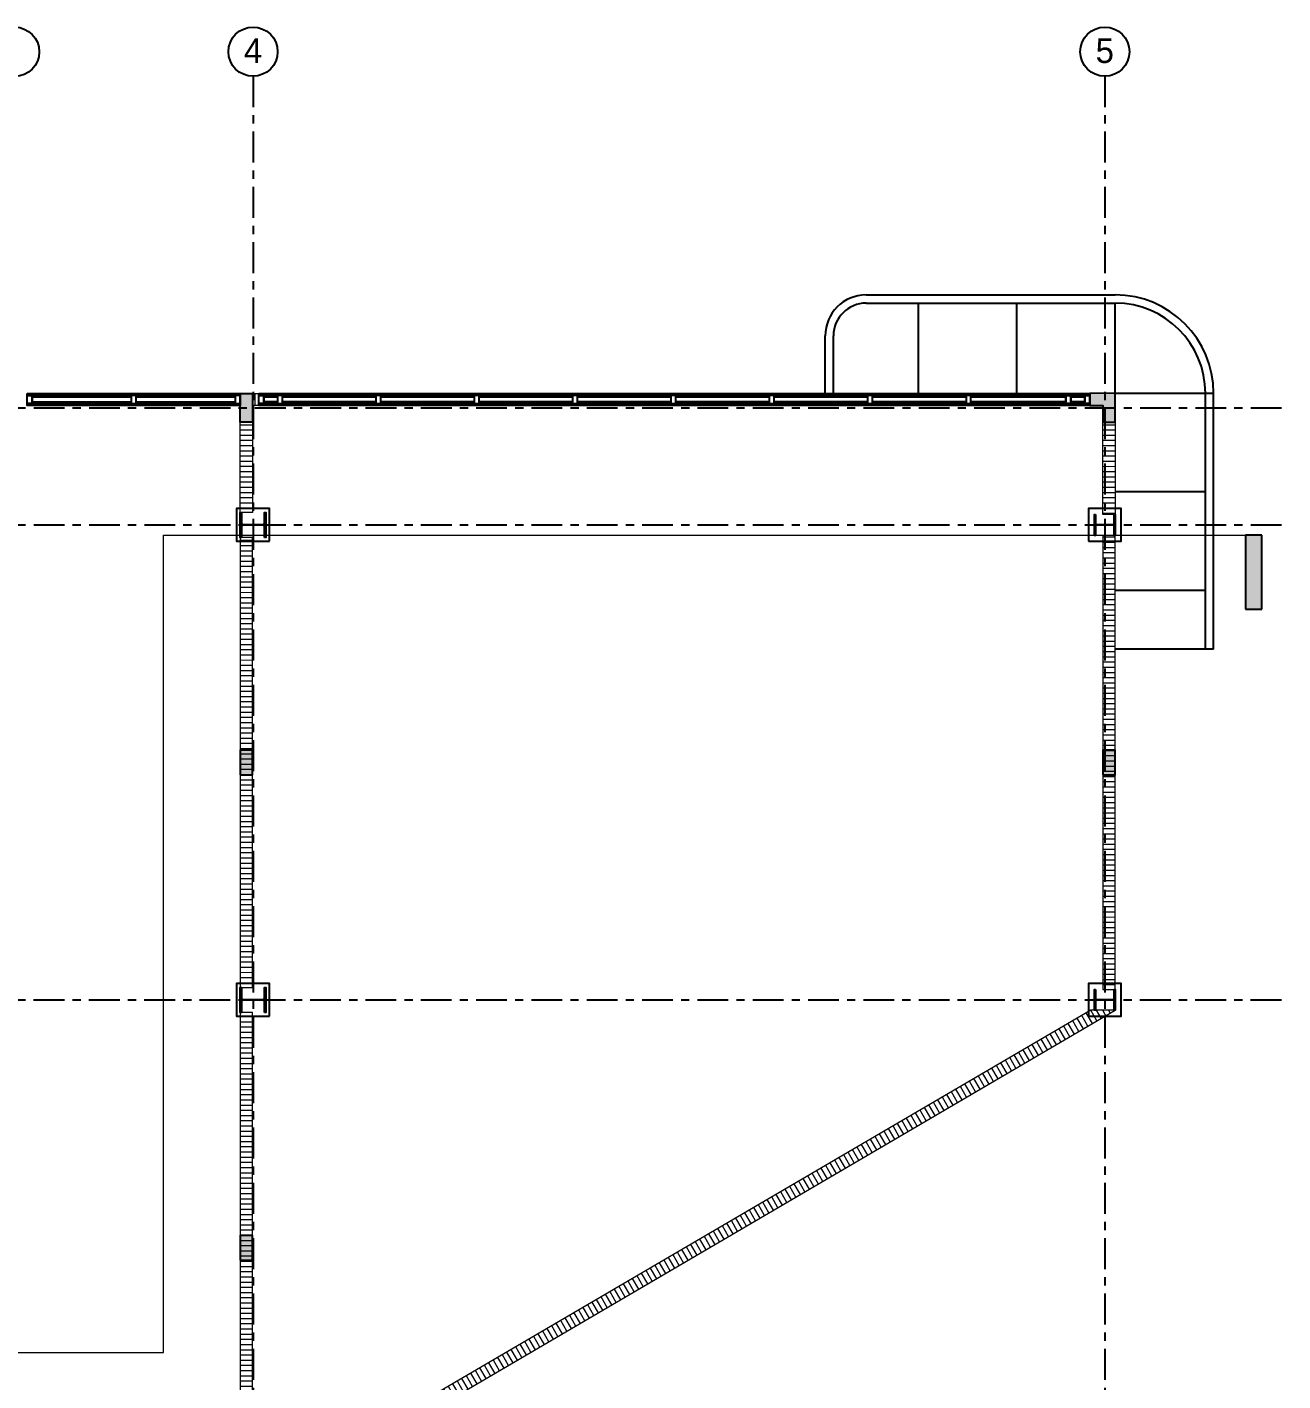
# Model space of a CAD drawing. Header units: metres. Extents: x -59490.8 to -59419, y 29869.1 to 29899.5.
# Drawn here: x -59434.34 to -59419.01, y 29880.38 to 29896.9 of the extents above; entities that cross this region are included whole.
import ezdxf

# ---------------------------------------------------------------- set-up
doc = ezdxf.new("R2010")
doc.units = ezdxf.units.M
doc.linetypes.add('CENTER', pattern=[2, 1.25, -0.25, 0.25, -0.25])
for name, color, linetype in [('AR-ACERA', 30, 'Continuous'), ('AR-SECCIONES CORTES', 137, 'Continuous'), ('AR-VENTANA Y PUERTA', 143, 'Continuous'), ('ES-COLUMNA', 237, 'Continuous'), ('LC-EJE', 105, 'Continuous')]:
    doc.layers.add(name, color=color, linetype=linetype)
doc.layers.add('AR-MURO', color=40, linetype='Continuous', lineweight=0)
doc.styles.add('Arial_1', font='arial.ttf', dxfattribs={"height": 0.385})

# ---------------------------------------------------------------- blocks, each defined once
blk = doc.blocks.new('Sección - M_Extremo final de sección - Rellenado-28045-Nivel 1')
blk.add_hatch(color=256).paths.add_polyline_path([(0, 0.009), (0, 0), (-0.002, 0), (-0.002, 0.009)], flags=0)
for p, q in [((0, 0.009), (-0.002, 0.009)), ((-0.002, 0.009), (-0.002, 0)), ((0, 0), (0, 0.009)), ((-0.002, 0), (0, 0))]:
    blk.add_line(p, q)
blk = doc.blocks.new('*U68')
blk.add_lwpolyline([(0.03, 0.05), (-0.03, 0.05), (-0.03, -0.05), (0.03, -0.05)], close=True)
blk = doc.blocks.new('*U69')
at = {"layer": 'AR-VENTANA Y PUERTA', "color": 0, "linetype": 'ByBlock', "lineweight": -2, "transparency": 16777216}
for p in [(0, 0), (1.2, 0), (2.4, 0), (3.6, 0), (4.8, 0), (6, 0), (7.2, 0), (8.4, 0)]:
    blk.add_blockref('*U68', p, dxfattribs=at)

msp = doc.modelspace()

# ---------------------------------------------------------------- hatches: boundary and pattern name
at = {"layer": 'AR-MURO', "transparency": 33554687}
h = msp.add_hatch(dxfattribs=at)
h.set_pattern_fill('ANSI31', color=256, scale=0.02, angle=225)
h.set_pattern_definition([(270, (946209.185166, -646524.713515), (0.0635, -4e-18), [])])
h.paths.add_polyline_path([(-59431.585, 29892.28), (-59431.585, 29892.43), (-59431.508, 29892.43), (-59431.508, 29892.28)])
h = msp.add_hatch(dxfattribs=at)
h.set_pattern_fill('ANSI31', color=256, scale=0.02, angle=135)
h.set_pattern_definition([(180, (-735848.726734, -975748.68931), (0, -0.0635), [])])
h.paths.add_polyline_path([(-59431.734, 29892.08), (-59431.584, 29892.08), (-59431.584, 29890.977), (-59431.734, 29890.977)])
h = msp.add_hatch(dxfattribs=at)
h.set_pattern_fill('ANSI31', color=256, scale=0.02, angle=135)
h.set_pattern_definition([(180, (-735838.71918, -975748.68931), (0, -0.0635), [])])
h.paths.add_polyline_path([(-59421.207, 29892.08), (-59421.057, 29892.08), (-59421.057, 29890.952), (-59421.207, 29890.952)])
h = msp.add_hatch(dxfattribs=at)
h.set_pattern_fill('ANSI31', color=256, scale=0.02, angle=135)
h.set_pattern_definition([(180, (-735843.921185, -975749.845286), (0, -0.0635), [])])
h.paths.add_polyline_path([(-59431.734, 29885.184), (-59431.584, 29885.184), (-59431.584, 29890.672), (-59431.734, 29890.672)])
h = msp.add_hatch(dxfattribs=at)
h.set_pattern_fill('ANSI31', color=256, scale=0.02, angle=135)
h.set_pattern_definition([(180, (-735840.067386, -975751.01175), (0, -0.0635), [])])
h.paths.add_polyline_path([(-59421.057, 29890.698), (-59421.207, 29890.698), (-59421.207, 29885.159), (-59421.057, 29885.159)])
h = msp.add_hatch(dxfattribs=at)
h.set_pattern_fill('ANSI31', color=256, scale=0.02, angle=135)
h.set_pattern_definition([(180, (-735844.405655, -975755.019814), (0, -0.0635), [])])
h.paths.add_polyline_path([(-59431.734, 29879.135), (-59431.584, 29879.135), (-59431.584, 29884.879), (-59431.734, 29884.879)])
h = msp.add_hatch(dxfattribs=at)
h.set_pattern_fill('ANSI31', color=256, scale=0.02, angle=255)
h.set_pattern_definition([(300, (-735832.779744, -975746.80103), (0.0549926131403, 0.03175), [])])
h.paths.add_polyline_path([(-59431.422, 29879.012), (-59431.422, 29878.838), (-59421.058, 29884.905), (-59421.356, 29884.905)])
at = {"layer": 'ES-COLUMNA', "transparency": 33554687}
h = msp.add_hatch(color=256, dxfattribs=at)
h.dxf.hatch_style = 1
h.paths.add_polyline_path([(-59431.585, 29892.43), (-59431.585, 29892.28), (-59431.584, 29892.28), (-59431.584, 29892.08), (-59431.734, 29892.08), (-59431.734, 29892.43)])
h = msp.add_hatch(color=256, dxfattribs=at)
h.dxf.hatch_style = 1
h.paths.add_polyline_path([(-59421.368, 29892.43), (-59421.368, 29892.28), (-59421.208, 29892.28), (-59421.207, 29892.08), (-59421.057, 29892.08), (-59421.058, 29892.431)])
h = msp.add_hatch(color=256, dxfattribs=at)
h.dxf.hatch_style = 1
h.paths.add_polyline_path([(-59431.734, 29887.778), (-59431.584, 29887.778), (-59431.584, 29888.078), (-59431.734, 29888.078)])
h = msp.add_hatch(color=256, dxfattribs=at)
h.dxf.hatch_style = 1
h.paths.add_polyline_path([(-59421.207, 29887.778), (-59421.057, 29887.778), (-59421.057, 29888.078), (-59421.207, 29888.078)])
h = msp.add_hatch(color=256, dxfattribs=at)
h.dxf.hatch_style = 1
h.paths.add_polyline_path([(-59431.734, 29881.857), (-59431.584, 29881.857), (-59431.584, 29882.157), (-59431.734, 29882.157)])

# ---------------------------------------------------------------- linework, layer by layer
at = {"layer": 'AR-ACERA'}
for p, q in [((-59424.096, 29893.631), (-59421.057, 29893.631)), ((-59424.096, 29893.531), (-59421.057, 29893.531)), ((-59423.457, 29892.431), (-59423.457, 29893.531)), ((-59422.257, 29892.431), (-59422.257, 29893.531)), ((-59421.058, 29892.431), (-59421.058, 29893.531)), ((-59424.596, 29892.431), (-59424.596, 29893.131)), ((-59424.496, 29892.431), (-59424.496, 29893.131)), ((-59421.057, 29892.431), (-59419.857, 29892.431)), ((-59419.957, 29889.309), (-59419.957, 29892.431)), ((-59419.857, 29889.309), (-59419.857, 29892.431)), ((-59421.057, 29891.231), (-59419.957, 29891.231)), ((-59421.057, 29890.031), (-59419.957, 29890.031)), ((-59419.857, 29889.309), (-59421.057, 29889.309))]:
    msp.add_line(p, q, dxfattribs=at)
for centre, radius, start, end in [((-59424.096, 29893.131), 0.5, 90, 180), ((-59421.057, 29892.431), 1.2, 0, 90), ((-59424.096, 29893.131), 0.4, 90, 180), ((-59421.057, 29892.431), 1.1, 0, 90)]:
    msp.add_arc(centre, radius, start, end, dxfattribs=at)
at = {"layer": 'AR-MURO', "transparency": 33554687}
msp.add_lwpolyline([(-59431.585, 29892.28), (-59431.585, 29892.43), (-59431.508, 29892.43), (-59431.508, 29892.28)], close=True, dxfattribs=at)
at = {"layer": 'AR-MURO'}
for points in [[(-59431.734, 29892.081), (-59431.584, 29892.081), (-59431.584, 29890.977), (-59431.734, 29890.977)], [(-59421.207, 29892.08), (-59421.057, 29892.08), (-59421.057, 29890.952), (-59421.207, 29890.952)], [(-59431.734, 29885.184), (-59431.584, 29885.184), (-59431.584, 29890.672), (-59431.734, 29890.672)], [(-59421.057, 29890.698), (-59421.207, 29890.698), (-59421.207, 29885.159), (-59421.057, 29885.159)], [(-59431.734, 29879.135), (-59431.584, 29879.135), (-59431.584, 29884.879), (-59431.734, 29884.879)]]:
    msp.add_lwpolyline(points, close=True, dxfattribs=at)
msp.add_lwpolyline([(-59431.422, 29879.012), (-59431.422, 29878.838), (-59421.058, 29884.905), (-59421.356, 29884.905), (-59431.422, 29879.012)], dxfattribs=at)
at = {"layer": 'AR-SECCIONES CORTES', "lineweight": 0}
for p, q in [((-59432.669, 29890.699), (-59419.467, 29890.699)), ((-59432.669, 29880.728), (-59432.669, 29890.699)), ((-59446.422, 29880.728), (-59432.669, 29880.728))]:
    msp.add_line(p, q, dxfattribs=at)
at = {"layer": 'AR-VENTANA Y PUERTA'}
for p, q in [((-59431.734, 29892.405), (-59434.334, 29892.405)), ((-59434.334, 29892.305), (-59434.334, 29892.405)), ((-59434.334, 29892.405), (-59434.274, 29892.405)), ((-59434.274, 29892.405), (-59434.274, 29892.305)), ((-59421.368, 29892.405), (-59431.508, 29892.405)), ((-59431.508, 29892.305), (-59431.508, 29892.405)), ((-59431.508, 29892.405), (-59431.448, 29892.405)), ((-59431.448, 29892.405), (-59431.448, 29892.305)), ((-59421.368, 29892.305), (-59421.368, 29892.405)), ((-59434.334, 29892.305), (-59431.734, 29892.305)), ((-59431.508, 29892.305), (-59421.368, 29892.305))]:
    msp.add_line(p, q, dxfattribs=at)
for points in [[(-59434.336, 29892.43), (-59431.734, 29892.43), (-59431.734, 29892.28), (-59434.336, 29892.28)], [(-59434.334, 29892.405), (-59434.274, 29892.405), (-59434.274, 29892.305), (-59434.334, 29892.305)], [(-59434.274, 29892.387), (-59433.064, 29892.387), (-59433.064, 29892.323), (-59434.274, 29892.323)], [(-59433.004, 29892.405), (-59433.064, 29892.405), (-59433.064, 29892.305), (-59433.004, 29892.305)], [(-59433.004, 29892.405), (-59433.064, 29892.405), (-59433.064, 29892.305), (-59433.004, 29892.305)], [(-59433.004, 29892.387), (-59431.794, 29892.387), (-59431.794, 29892.323), (-59433.004, 29892.323)], [(-59431.734, 29892.405), (-59431.794, 29892.405), (-59431.794, 29892.305), (-59431.734, 29892.305)], [(-59431.734, 29892.405), (-59431.794, 29892.405), (-59431.794, 29892.305), (-59431.734, 29892.305)], [(-59431.508, 29892.43), (-59421.368, 29892.43), (-59421.368, 29892.28), (-59431.508, 29892.28)], [(-59431.508, 29892.405), (-59431.448, 29892.405), (-59431.448, 29892.305), (-59431.508, 29892.305)], [(-59431.448, 29892.389), (-59431.278, 29892.389), (-59431.278, 29892.325), (-59431.448, 29892.325)], [(-59431.218, 29892.405), (-59431.278, 29892.405), (-59431.278, 29892.305), (-59431.218, 29892.305)], [(-59431.218, 29892.405), (-59431.278, 29892.405), (-59431.278, 29892.305), (-59431.218, 29892.305)], [(-59431.218, 29892.389), (-59430.078, 29892.389), (-59430.078, 29892.325), (-59431.218, 29892.325)], [(-59430.018, 29892.389), (-59428.878, 29892.389), (-59428.878, 29892.325), (-59430.018, 29892.325)], [(-59428.818, 29892.389), (-59427.678, 29892.389), (-59427.678, 29892.325), (-59428.818, 29892.325)], [(-59427.618, 29892.389), (-59426.478, 29892.389), (-59426.478, 29892.325), (-59427.618, 29892.325)], [(-59426.418, 29892.389), (-59425.278, 29892.389), (-59425.278, 29892.325), (-59426.418, 29892.325)], [(-59425.218, 29892.389), (-59424.078, 29892.389), (-59424.078, 29892.325), (-59425.218, 29892.325)], [(-59424.018, 29892.389), (-59422.878, 29892.389), (-59422.878, 29892.325), (-59424.018, 29892.325)], [(-59422.818, 29892.389), (-59421.658, 29892.389), (-59421.658, 29892.325), (-59422.818, 29892.325)], [(-59421.658, 29892.405), (-59421.598, 29892.405), (-59421.598, 29892.305), (-59421.658, 29892.305)], [(-59421.598, 29892.389), (-59421.428, 29892.389), (-59421.428, 29892.325), (-59421.598, 29892.325)], [(-59421.428, 29892.405), (-59421.368, 29892.405), (-59421.368, 29892.305), (-59421.428, 29892.305)]]:
    msp.add_lwpolyline(points, close=True, dxfattribs=at)
at = {"layer": 'ES-COLUMNA'}
for points in [[(-59431.585, 29892.43), (-59431.585, 29892.28), (-59431.584, 29892.28), (-59431.584, 29892.08), (-59431.734, 29892.08), (-59431.734, 29892.43)], [(-59431.734, 29887.778), (-59431.584, 29887.778), (-59431.584, 29888.078), (-59431.734, 29888.078)], [(-59421.207, 29887.778), (-59421.057, 29887.778), (-59421.057, 29888.078), (-59421.207, 29888.078)], [(-59431.734, 29881.857), (-59431.584, 29881.857), (-59431.584, 29882.157), (-59431.734, 29882.157)]]:
    msp.add_lwpolyline(points, close=True, dxfattribs=at)
at = {"layer": 'ES-COLUMNA', "transparency": 33554687}
for points in [[(-59421.368, 29892.43), (-59421.368, 29892.28), (-59421.208, 29892.28), (-59421.207, 29892.08), (-59421.058, 29892.08), (-59421.058, 29892.431)], [(-59431.378, 29890.625), (-59431.378, 29891.025), (-59431.778, 29891.025), (-59431.778, 29890.625)], [(-59421.384, 29890.625), (-59420.984, 29890.625), (-59420.984, 29891.025), (-59421.384, 29891.025)], [(-59421.384, 29890.625), (-59420.984, 29890.625), (-59420.984, 29891.025), (-59421.384, 29891.025)], [(-59421.384, 29890.625), (-59420.984, 29890.625), (-59420.984, 29891.025), (-59421.384, 29891.025)], [(-59431.378, 29884.832), (-59431.378, 29885.232), (-59431.778, 29885.232), (-59431.778, 29884.832)], [(-59421.384, 29884.832), (-59420.984, 29884.832), (-59420.984, 29885.232), (-59421.384, 29885.232)], [(-59421.384, 29884.832), (-59420.984, 29884.832), (-59420.984, 29885.232), (-59421.384, 29885.232)]]:
    msp.add_lwpolyline(points, close=True, dxfattribs=at)
at = {"layer": 'ES-COLUMNA'}
for points in [[(-59431.578, 29892.28), (-59431.578, 29892.08)], [(-59431.578, 29892.08), (-59431.728, 29892.08)]]:
    msp.add_lwpolyline(points, dxfattribs=at)
at = {"layer": 'ES-COLUMNA', "transparency": 33554687}
for points in [[(-59431.439, 29890.672), (-59431.439, 29890.805, 0.414214), (-59431.454, 29890.82), (-59431.702, 29890.82, 0.414214), (-59431.717, 29890.805), (-59431.717, 29890.672), (-59431.734, 29890.672), (-59431.734, 29890.977), (-59431.717, 29890.977), (-59431.717, 29890.845, 0.414214), (-59431.702, 29890.83), (-59431.454, 29890.83, 0.414214), (-59431.439, 29890.845), (-59431.439, 29890.977), (-59431.422, 29890.977), (-59431.422, 29890.672)], [(-59421.297, 29890.952), (-59421.297, 29890.842, 0.414214), (-59421.284, 29890.829), (-59421.085, 29890.829, 0.414214), (-59421.072, 29890.842), (-59421.072, 29890.952), (-59421.057, 29890.952), (-59421.057, 29890.698), (-59421.072, 29890.698), (-59421.072, 29890.808, 0.414214), (-59421.085, 29890.821), (-59421.284, 29890.821, 0.414214), (-59421.297, 29890.808), (-59421.297, 29890.698), (-59421.311, 29890.698), (-59421.311, 29890.952)], [(-59421.297, 29890.952), (-59421.297, 29890.842, 0.414214), (-59421.284, 29890.829), (-59421.085, 29890.829, 0.414214), (-59421.072, 29890.842), (-59421.072, 29890.952), (-59421.057, 29890.952), (-59421.057, 29890.698), (-59421.072, 29890.698), (-59421.072, 29890.808, 0.414214), (-59421.085, 29890.821), (-59421.284, 29890.821, 0.414214), (-59421.297, 29890.808), (-59421.297, 29890.698), (-59421.311, 29890.698), (-59421.311, 29890.952)], [(-59421.297, 29890.952), (-59421.297, 29890.842, 0.414214), (-59421.284, 29890.829), (-59421.085, 29890.829, 0.414214), (-59421.072, 29890.842), (-59421.072, 29890.952), (-59421.057, 29890.952), (-59421.057, 29890.698), (-59421.072, 29890.698), (-59421.072, 29890.808, 0.414214), (-59421.085, 29890.821), (-59421.284, 29890.821, 0.414214), (-59421.297, 29890.808), (-59421.297, 29890.698), (-59421.311, 29890.698), (-59421.311, 29890.952)], [(-59421.297, 29890.952), (-59421.297, 29890.842, 0.414214), (-59421.284, 29890.829), (-59421.085, 29890.829, 0.414214), (-59421.072, 29890.842), (-59421.072, 29890.952), (-59421.057, 29890.952), (-59421.057, 29890.698), (-59421.072, 29890.698), (-59421.072, 29890.808, 0.414214), (-59421.085, 29890.821), (-59421.284, 29890.821, 0.414214), (-59421.297, 29890.808), (-59421.297, 29890.698), (-59421.311, 29890.698), (-59421.311, 29890.952)], [(-59421.297, 29890.952), (-59421.297, 29890.842, 0.414214), (-59421.284, 29890.829), (-59421.085, 29890.829, 0.414214), (-59421.072, 29890.842), (-59421.072, 29890.952), (-59421.057, 29890.952), (-59421.057, 29890.698), (-59421.072, 29890.698), (-59421.072, 29890.808, 0.414214), (-59421.085, 29890.821), (-59421.284, 29890.821, 0.414214), (-59421.297, 29890.808), (-59421.297, 29890.698), (-59421.311, 29890.698), (-59421.311, 29890.952)], [(-59421.297, 29890.952), (-59421.297, 29890.842, 0.414214), (-59421.284, 29890.829), (-59421.085, 29890.829, 0.414214), (-59421.072, 29890.842), (-59421.072, 29890.952), (-59421.057, 29890.952), (-59421.057, 29890.698), (-59421.072, 29890.698), (-59421.072, 29890.808, 0.414214), (-59421.085, 29890.821), (-59421.284, 29890.821, 0.414214), (-59421.297, 29890.808), (-59421.297, 29890.698), (-59421.311, 29890.698), (-59421.311, 29890.952)], [(-59431.439, 29884.879), (-59431.439, 29885.012, 0.414214), (-59431.454, 29885.027), (-59431.702, 29885.027, 0.414214), (-59431.717, 29885.012), (-59431.717, 29884.879), (-59431.734, 29884.879), (-59431.734, 29885.184), (-59431.717, 29885.184), (-59431.717, 29885.052, 0.414214), (-59431.702, 29885.037), (-59431.454, 29885.037, 0.414214), (-59431.439, 29885.052), (-59431.439, 29885.184), (-59431.422, 29885.184), (-59431.422, 29884.879)], [(-59431.439, 29884.879), (-59431.439, 29885.012, 0.414214), (-59431.454, 29885.027), (-59431.702, 29885.027, 0.414214), (-59431.717, 29885.012), (-59431.717, 29884.879), (-59431.734, 29884.879), (-59431.734, 29885.184), (-59431.717, 29885.184), (-59431.717, 29885.052, 0.414214), (-59431.702, 29885.037), (-59431.454, 29885.037, 0.414214), (-59431.439, 29885.052), (-59431.439, 29885.184), (-59431.422, 29885.184), (-59431.422, 29884.879)], [(-59431.439, 29884.879), (-59431.439, 29885.012, 0.414214), (-59431.454, 29885.027), (-59431.702, 29885.027, 0.414214), (-59431.717, 29885.012), (-59431.717, 29884.879), (-59431.734, 29884.879), (-59431.734, 29885.184), (-59431.717, 29885.184), (-59431.717, 29885.052, 0.414214), (-59431.702, 29885.037), (-59431.454, 29885.037, 0.414214), (-59431.439, 29885.052), (-59431.439, 29885.184), (-59431.422, 29885.184), (-59431.422, 29884.879)], [(-59421.297, 29885.159), (-59421.297, 29885.049, 0.414214), (-59421.284, 29885.036), (-59421.085, 29885.036, 0.414214), (-59421.072, 29885.049), (-59421.072, 29885.159), (-59421.057, 29885.159), (-59421.057, 29884.905), (-59421.072, 29884.905), (-59421.072, 29885.015, 0.414214), (-59421.085, 29885.028), (-59421.284, 29885.028, 0.414214), (-59421.297, 29885.015), (-59421.297, 29884.905), (-59421.311, 29884.905), (-59421.311, 29885.159)], [(-59421.297, 29885.159), (-59421.297, 29885.049, 0.414214), (-59421.284, 29885.036), (-59421.085, 29885.036, 0.414214), (-59421.072, 29885.049), (-59421.072, 29885.159), (-59421.057, 29885.159), (-59421.057, 29884.905), (-59421.072, 29884.905), (-59421.072, 29885.015, 0.414214), (-59421.085, 29885.028), (-59421.284, 29885.028, 0.414214), (-59421.297, 29885.015), (-59421.297, 29884.905), (-59421.311, 29884.905), (-59421.311, 29885.159)], [(-59421.297, 29885.159), (-59421.297, 29885.049, 0.414214), (-59421.284, 29885.036), (-59421.085, 29885.036, 0.414214), (-59421.072, 29885.049), (-59421.072, 29885.159), (-59421.057, 29885.159), (-59421.057, 29884.905), (-59421.072, 29884.905), (-59421.072, 29885.015, 0.414214), (-59421.085, 29885.028), (-59421.284, 29885.028, 0.414214), (-59421.297, 29885.015), (-59421.297, 29884.905), (-59421.311, 29884.905), (-59421.311, 29885.159)]]:
    msp.add_lwpolyline(points, format="xyb", close=True, dxfattribs=at)
at = {"layer": 'LC-EJE', "linetype": 'CENTER', "ltscale": 0.3}
for p, q in [((-59431.578, 29896.298), (-59431.578, 29870.899)), ((-59421.184, 29896.298), (-59421.184, 29870.899)), ((-59443.704, 29892.255), (-59419.011, 29892.255)), ((-59443.704, 29890.825), (-59419.011, 29890.825)), ((-59443.705, 29885.032), (-59419.011, 29885.032))]:
    msp.add_line(p, q, dxfattribs=at)
at = {"layer": 'LC-EJE'}
for centre in [(-59434.486, 29896.597), (-59431.578, 29896.598), (-59421.184, 29896.598)]:
    msp.add_circle(centre, 0.3, dxfattribs=at)

# ---------------------------------------------------------------- block references
at = {"layer": 'AR-SECCIONES CORTES', "lineweight": 0, "extrusion": (0, 0, -1), "xscale": -99.99999999999993, "yscale": 99.99999999999993, "zscale": 99.99999999999993, "rotation": 180}
msp.add_blockref('Sección - M_Extremo final de sección - Rellenado-28045-Nivel 1', (59419.467, 29890.699), dxfattribs=at)
at = {"layer": 'AR-VENTANA Y PUERTA'}
msp.add_blockref('*U69', (-59431.248, 29892.355), dxfattribs=at)

# ---------------------------------------------------------------- texts
at = {"layer": 'LC-EJE', "lineweight": 0, "char_height": 0.3, "width": 0.29765, "attachment_point": 1, "style": 'Arial_1'}
for s, insert in [('{\\fCentury Gothic|b0|i0|c0|p34;4}', (-59431.69, 29896.76)), ('{\\fCentury Gothic|b0|i0|c0|p34;5}', (-59421.296, 29896.76))]:
    msp.add_mtext(s, dxfattribs=dict(at, insert=insert))

doc.saveas('drawing.dxf')
